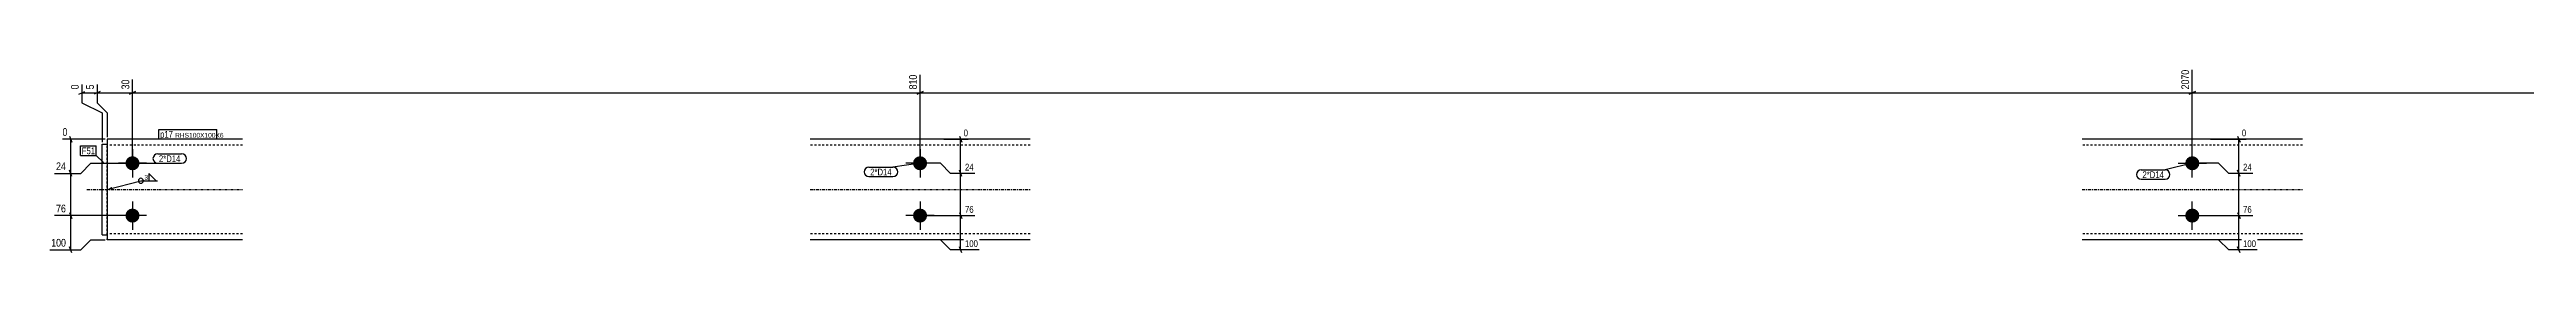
# Model space of a CAD drawing. Header units: millimetres. Extents: x 5 to 25508, y 5 to 1547.
# Drawn here: x 5 to 2458, y 5 to 188 of the extents above; entities that cross this region are included whole.
import ezdxf

# ---------------------------------------------------------------- set-up
doc = ezdxf.new("R2010")
doc.units = ezdxf.units.MM
doc.linetypes.add('DXK_LINE_DOT2', pattern=[3.9198, 1.9599, -1.9599])
doc.linetypes.add('DXK_LINE_DOT3', pattern=[5.9187, 2.979, -0.9799, 0.9799, -0.9799])
for name, color, linetype in [('MÅLSÆTNING', 7, 'Continuous'), ('STÅL', 7, 'Continuous'), ('TEKST', 7, 'Continuous')]:
    doc.layers.add(name, color=color, linetype=linetype)
doc.styles.add('Arial Narrow', font='ARIALN.TTF', dxfattribs={"height": 0.2})

msp = doc.modelspace()

# ---------------------------------------------------------------- hatches: boundary and pattern name
at = {"layer": 'STÅL', "linetype": 'Continuous'}
for points in [[(86.8, 86.8, -1), (86.8, 100.8, -1)], [(866.8, 86.8, -1), (866.8, 100.8, -1)], [(2126.8, 100.8, -1), (2126.8, 86.8, -1)], [(86.8, 34.8, -1), (86.8, 48.8, -1)], [(866.8, 34.8, -1), (866.8, 48.8, -1)], [(2126.8, 48.8, -1), (2126.8, 34.8, -1)]]:
    msp.add_hatch(color=96, dxfattribs=at).paths.add_polyline_path(points)
at = {"layer": 'TEKST', "linetype": 'Continuous'}
msp.add_hatch(color=3, dxfattribs=at).paths.add_polyline_path([(66.9, 67.8), (61.8, 67.8), (66.3, 70.3)])

# ---------------------------------------------------------------- linework, layer by layer
at = {"layer": 'MÅLSÆTNING', "color": 7, "linetype": 'Continuous'}
for p, q in [((36.7, 172.1), (36.7, 153.8)), ((51.7, 172.1), (51.7, 153.8)), ((51.7, 172.1), (51.7, 153.8)), ((86.8, 95.8), (86.8, 177)), ((866.8, 95.8), (866.8, 181.8)), ((866.8, 95.8), (866.8, 181.8)), ((2126.8, 95.8), (2126.8, 186.7)), ((2126.8, 95.8), (2126.8, 186.7)), ((33.7, 162.6), (39.7, 165)), ((36.7, 163.8), (51.7, 163.8)), ((36.7, 153.8), (56.7, 143.8)), ((54.7, 165), (48.7, 162.6)), ((54.7, 165), (48.7, 162.6)), ((51.7, 163.8), (86.8, 163.8)), ((51.7, 153.8), (61.7, 143.8)), ((83.8, 162.6), (89.8, 165)), ((869.8, 165), (863.8, 162.6)), ((863.8, 162.6), (869.8, 165)), ((866.8, 163.8), (2126.8, 163.8)), ((2129.8, 165), (2123.8, 162.6)), ((2123.8, 162.6), (2129.8, 165)), ((2126.8, 163.8), (4816.8, 163.8)), ((56.7, 143.8), (56.7, 114.8)), ((61.7, 143.8), (61.7, 119.8)), ((61.7, 143.8), (61.7, 119.8)), ((59.7, 117.8), (17.5, 117.8)), ((24.5, 120.8), (26.9, 114.8)), ((25.7, 83.8), (25.7, 117.8)), ((890.3, 117.8), (914.3, 117.8)), ((905.8, 120.8), (908.2, 114.8)), ((907, 83.8), (907, 117.8)), ((2144.8, 117.8), (2180.1, 117.8)), ((2171.7, 120.8), (2174.1, 114.8)), ((2172.9, 83.8), (2172.9, 117.8)), ((9.7, 83.8), (35.7, 83.8)), ((9.7, 83.8), (35.7, 83.8)), ((26.9, 80.8), (24.5, 86.8)), ((26.9, 80.8), (24.5, 86.8)), ((25.7, 41.8), (25.7, 83.8)), ((35.7, 83.8), (45.7, 93.8)), ((35.7, 83.8), (45.7, 93.8)), ((45.7, 93.8), (84.8, 93.8)), ((45.7, 93.8), (84.8, 93.8)), ((887, 93.8), (868.8, 93.8)), ((887, 93.8), (868.8, 93.8)), ((897, 83.8), (887, 93.8)), ((897, 83.8), (887, 93.8)), ((921.1, 83.8), (897, 83.8)), ((921.1, 83.8), (897, 83.8)), ((908.2, 80.8), (905.8, 86.8)), ((908.2, 80.8), (905.8, 86.8)), ((2152.9, 93.8), (2128.8, 93.8)), ((2152.9, 93.8), (2128.8, 93.8)), ((2162.9, 83.8), (2152.9, 93.8)), ((2162.9, 83.8), (2152.9, 93.8)), ((2186.9, 83.8), (2162.9, 83.8)), ((2186.9, 83.8), (2162.9, 83.8)), ((2174.1, 80.8), (2171.7, 86.8)), ((2174.1, 80.8), (2171.7, 86.8)), ((84.8, 41.8), (9.7, 41.8)), ((84.8, 41.8), (9.7, 41.8)), ((24.5, 44.8), (26.9, 38.8)), ((24.5, 44.8), (26.9, 38.8)), ((25.7, 7.8), (25.7, 41.8)), ((868.8, 41.8), (921.1, 41.8)), ((905.8, 44.8), (908.2, 38.8)), ((907, 7.8), (907, 41.8)), ((2128.8, 41.8), (2186.9, 41.8)), ((2171.7, 44.8), (2174.1, 38.8)), ((2172.9, 7.8), (2172.9, 41.8)), ((4.8, 7.8), (35.7, 7.8)), ((26.9, 4.8), (24.5, 10.8)), ((35.7, 7.8), (45.7, 17.8)), ((45.7, 17.8), (59.7, 17.8)), ((887, 17.8), (885.9, 17.8)), ((897, 7.8), (887, 17.8)), ((925.4, 7.8), (897, 7.8)), ((908.2, 4.8), (905.8, 10.8)), ((2152.9, 17.8), (2140.4, 17.8)), ((2162.9, 7.8), (2152.9, 17.8)), ((2191.2, 7.8), (2162.9, 7.8)), ((2174.1, 4.8), (2171.7, 10.8))]:
    msp.add_line(p, q, dxfattribs=at)
at = {"layer": 'STÅL', "color": 2, "linetype": 'Continuous'}
for p, q in [((56.8, 22.8), (56.7, 112.8)), ((56.7, 112.8), (61.7, 112.8)), ((195.8, 117.8), (61.7, 117.8)), ((61.7, 117.8), (61.8, 18.7)), ((975.8, 117.8), (757.8, 117.8)), ((2235.8, 117.8), (2017.8, 117.8)), ((56.8, 22.8), (61.8, 22.8)), ((61.8, 17.8), (61.8, 18.7)), ((195.8, 17.8), (61.8, 17.8)), ((975.8, 17.8), (757.8, 17.8)), ((2235.8, 17.8), (2017.8, 17.8))]:
    msp.add_line(p, q, dxfattribs=at)
at = {"layer": 'STÅL', "color": 7, "linetype": 'DXK_LINE_DOT2'}
for p, q in [((61.8, 22.8), (61.7, 112.8)), ((195.8, 111.8), (61.7, 111.8)), ((975.8, 111.8), (757.8, 111.8)), ((2235.8, 111.8), (2017.8, 111.8)), ((61.8, 23.8), (61.8, 24.3)), ((195.8, 23.8), (61.8, 23.8)), ((975.8, 23.8), (757.8, 23.8)), ((2235.8, 23.8), (2017.8, 23.8))]:
    msp.add_line(p, q, dxfattribs=at)
at = {"layer": 'STÅL', "color": 96, "linetype": 'Continuous'}
for p, q in [((86.8, 107.8), (86.8, 79.8)), ((866.8, 107.8), (866.8, 79.8)), ((2126.8, 79.8), (2126.8, 107.8)), ((100.8, 93.8), (72.8, 93.8)), ((880.8, 93.8), (852.8, 93.8)), ((2112.8, 93.8), (2140.8, 93.8)), ((86.8, 55.8), (86.8, 27.8)), ((866.8, 55.8), (866.8, 27.8)), ((2126.8, 27.8), (2126.8, 55.8)), ((100.8, 41.8), (72.8, 41.8)), ((880.8, 41.8), (852.8, 41.8)), ((2112.8, 41.8), (2140.8, 41.8))]:
    msp.add_line(p, q, dxfattribs=at)
at = {"layer": 'STÅL', "color": 7, "linetype": 'DXK_LINE_DOT3'}
for p, q in [((41.7, 67.8), (195.8, 67.8)), ((757.8, 67.8), (975.8, 67.8)), ((2017.8, 67.8), (2235.8, 67.8))]:
    msp.add_line(p, q, dxfattribs=at)

# ---------------------------------------------------------------- wipeouts: each hides what was drawn before it
at = {"color": 0}
msp.add_wipeout([(838.8, 81.7), (838.8, 88.7), (817.4, 88.7), (817.4, 81.7)], dxfattribs=at).dxf.layer = 'TEKST'

# ---------------------------------------------------------------- next in the draw order: wipeouts: each hides what was drawn before it
at = {"color": 0, "linetype": 'Continuous'}
for points in [[(85.2, 178.5), (74, 178.5), (74, 165.6), (85.2, 165.6)], [(2125.2, 188.3), (2114, 188.3), (2114, 165.6), (2125.2, 165.6)], [(23.9, 119.4), (23.9, 130.6), (15.9, 130.6), (15.9, 119.4)], [(915.7, 119.2), (915.7, 129), (908.6, 129), (908.6, 119.2)], [(2181.5, 119.2), (2181.5, 129), (2174.5, 129), (2174.5, 119.2)], [(22.5, 85.4), (22.5, 96.6), (9.5, 96.6), (9.5, 85.4)], [(22.5, 43.4), (22.5, 54.6), (9.5, 54.6), (9.5, 43.4)], [(921.3, 43.2), (921.3, 53), (909.9, 53), (909.9, 43.2)], [(2187.1, 43.2), (2187.1, 53), (2175.7, 53), (2175.7, 43.2)], [(22.5, 9.4), (22.5, 20.6), (4.7, 20.6), (4.7, 9.4)], [(925.5, 9.2), (925.5, 19), (909.9, 19), (909.9, 9.2)], [(2191.3, 9.2), (2191.3, 19), (2175.7, 19), (2175.7, 9.2)]]:
    msp.add_wipeout(points, dxfattribs=at).dxf.layer = 'MÅLSÆTNING'
at = {"color": 0}
for points in [[(126.9, 119.2), (126.9, 126.2), (114.1, 126.2), (114.1, 119.2)], [(49.8, 102.8), (49.8, 109.8), (36.6, 109.8), (36.6, 102.8)], [(134.3, 95), (134.3, 102), (113, 102), (113, 95)], [(838.8, 81.7), (838.8, 88.7), (817.4, 88.7), (817.4, 81.7)], [(2098.8, 79.1), (2098.8, 86.1), (2077.4, 86.1), (2077.4, 79.1)]]:
    msp.add_wipeout(points, dxfattribs=at).dxf.layer = 'TEKST'

# ---------------------------------------------------------------- next in the draw order: linework, layer by layer
at = {"layer": 'MÅLSÆTNING', "color": 7, "linetype": 'Continuous'}
for p, q in [((86.8, 95.8), (86.8, 177)), ((51.7, 153.8), (61.7, 143.8)), ((89.8, 165), (83.8, 162.6)), ((86.8, 163.8), (866.8, 163.8)), ((907, 41.8), (907, 83.8)), ((2172.9, 41.8), (2172.9, 83.8)), ((868.8, 41.8), (921.1, 41.8)), ((905.8, 44.8), (908.2, 38.8)), ((2128.8, 41.8), (2186.9, 41.8)), ((2171.7, 44.8), (2174.1, 38.8))]:
    msp.add_line(p, q, dxfattribs=at)
at = {"layer": 'TEKST', "color": 7, "linetype": 'Continuous'}
for p, q in [((816.2, 89.9), (840, 89.9)), ((816.2, 80.5), (840, 80.5)), ((866.8, 93.8), (840, 89.9))]:
    msp.add_line(p, q, dxfattribs=at)
for centre, start, end in [((816.2, 85.2), 90, 270), ((840, 85.2), 270, 90)]:
    msp.add_arc(centre, 4.7, start, end, dxfattribs=at)

# ---------------------------------------------------------------- next in the draw order: texts
at = {"layer": 'MÅLSÆTNING', "color": 3, "linetype": 'Continuous', "style": 'Arial Narrow'}
for s, p in [('30', (83.6, 167.2)), ('2070', (2123.6, 167.2))]:
    msp.add_text(s, height=7.64, rotation=90.0002, dxfattribs=at).set_placement(p)
for s, height, p in [('0', 7.64, (17.5, 121)), ('0', 6.68, (910, 120.6)), ('0', 6.68, (2175.9, 120.6)), ('24', 7.64, (11.1, 87)), ('76', 7.64, (11.1, 45)), ('76', 6.68, (911.3, 44.6)), ('76', 6.68, (2177.1, 44.6)), ('100', 7.64, (6.3, 11)), ('100', 6.68, (911.3, 10.6)), ('100', 6.68, (2177.1, 10.6))]:
    msp.add_text(s, height=height, dxfattribs=at).set_placement(p)
at = {"layer": 'TEKST', "color": 3, "style": 'Arial Narrow'}
msp.add_text('2*D14', height=6.68, dxfattribs=at).set_placement((817.4, 81.7))

# ---------------------------------------------------------------- next in the draw order: wipeouts: each hides what was drawn before it
at = {"color": 0}
for points in [[(126.9, 119.2), (126.9, 126.2), (114.1, 126.2), (114.1, 119.2)], [(49.8, 102.8), (49.8, 109.8), (36.6, 109.8), (36.6, 102.8)], [(134.3, 95), (134.3, 102), (113, 102), (113, 95)], [(2098.8, 79.1), (2098.8, 86.1), (2077.4, 86.1), (2077.4, 79.1)]]:
    msp.add_wipeout(points, dxfattribs=at).dxf.layer = 'TEKST'

# ---------------------------------------------------------------- next in the draw order: linework, layer by layer
at = {"layer": 'TEKST', "color": 7, "linetype": 'Continuous'}
for p, q in [((112.9, 118), (112.9, 127.4)), ((35.4, 111), (51, 111)), ((35.4, 101.6), (35.4, 111)), ((35.4, 101.6), (51, 101.6)), ((51, 101.6), (51, 111)), ((58, 94.5), (51, 101.6)), ((111.8, 103.2), (135.5, 103.2)), ((86.8, 93.8), (111.8, 93.8)), ((111.8, 93.8), (135.5, 93.8)), ((2076.2, 87.3), (2100, 87.3)), ((2076.2, 77.9), (2100, 77.9)), ((2126.8, 93.8), (2100, 87.3))]:
    msp.add_line(p, q, dxfattribs=at)
for centre, start, end in [((111.8, 98.5), 90, 270), ((135.5, 98.5), 270, 90), ((2076.2, 82.6), 90, 270), ((2100, 82.6), 270, 90)]:
    msp.add_arc(centre, 4.7, start, end, dxfattribs=at)

# ---------------------------------------------------------------- next in the draw order: texts
at = {"layer": 'TEKST', "color": 3, "style": 'Arial Narrow'}
for s, p in [('F51', (36.6, 102.8)), ('2*D14', (113, 95)), ('2*D14', (2077.4, 79.1))]:
    msp.add_text(s, height=6.68, dxfattribs=at).set_placement(p)

# ---------------------------------------------------------------- next in the draw order: wipeouts: each hides what was drawn before it
at = {"color": 0, "linetype": 'Continuous'}
for points in [[(50.1, 173.7), (38.9, 173.7), (38.9, 165.6), (50.1, 165.6)], [(865.2, 183.4), (854, 183.4), (854, 165.6), (865.2, 165.6)], [(921.3, 85.2), (921.3, 95), (909.9, 95), (909.9, 85.2)], [(2187.1, 85.2), (2187.1, 95), (2175.7, 95), (2175.7, 85.2)]]:
    msp.add_wipeout(points, dxfattribs=at).dxf.layer = 'MÅLSÆTNING'
at = {"color": 0}
msp.add_wipeout([(169.2, 119.2), (169.2, 124.2), (129, 124.2), (129, 119.2)], dxfattribs=at).dxf.layer = 'TEKST'

# ---------------------------------------------------------------- next in the draw order: texts
at = {"layer": 'MÅLSÆTNING', "color": 3, "linetype": 'Continuous', "style": 'Arial Narrow'}
msp.add_text('810', height=7.64, rotation=90.0002, dxfattribs=at).set_placement((863.6, 167.2))
for p in [(911.3, 86.6), (2177.1, 86.6)]:
    msp.add_text('24', height=6.68, dxfattribs=at).set_placement(p)

# ---------------------------------------------------------------- next in the draw order: wipeouts: each hides what was drawn before it
at = {"color": 0, "linetype": 'Continuous'}
msp.add_wipeout([(35.1, 173.7), (23.9, 173.7), (23.9, 165.6), (35.1, 165.6)], dxfattribs=at).dxf.layer = 'MÅLSÆTNING'
at = {"color": 0}
for points in [[(169.2, 119.2), (169.2, 124.2), (129, 124.2), (129, 119.2)], [(102.1, 77), (102.1, 82.8), (98.2, 82.8), (98.2, 77)]]:
    msp.add_wipeout(points, dxfattribs=at).dxf.layer = 'TEKST'

# ---------------------------------------------------------------- next in the draw order: linework, layer by layer
at = {"layer": 'TEKST', "color": 7, "linetype": 'Continuous'}
for p, q in [((112.9, 127.4), (170.4, 127.4)), ((170.4, 118), (170.4, 127.4)), ((112.9, 118), (170.4, 118))]:
    msp.add_line(p, q, dxfattribs=at)
at = {"layer": 'TEKST', "color": 3, "linetype": 'Continuous'}
for p, q in [((61.8, 67.8), (95.1, 76.4)), ((95.1, 76.4), (111.7, 76.4)), ((110.2, 76.4), (103.1, 83.5)), ((103.1, 83.5), (103.1, 76.4)), ((103.1, 76.4), (110.2, 76.4))]:
    msp.add_line(p, q, dxfattribs=at)
for start, end in [(90, 270), (270, 90)]:
    msp.add_arc((95.1, 76.4), 2.5, start, end, dxfattribs=at)

# ---------------------------------------------------------------- next in the draw order: texts
at = {"layer": 'MÅLSÆTNING', "color": 3, "linetype": 'Continuous', "style": 'Arial Narrow'}
for s, p in [('0', (33.5, 167.2)), ('5', (48.5, 167.2))]:
    msp.add_text(s, height=7.64, rotation=90.0002, dxfattribs=at).set_placement(p)
at = {"layer": 'TEKST', "color": 3, "style": 'Arial Narrow'}
for s, height, p in [('p17', 6.68, (114.1, 119.2)), ('RHS100X100X6', 4.772, (129, 119.2)), ('3', 4.77, (98.6, 77.4))]:
    msp.add_text(s, height=height, dxfattribs=at).set_placement(p)

doc.saveas('drawing.dxf')
